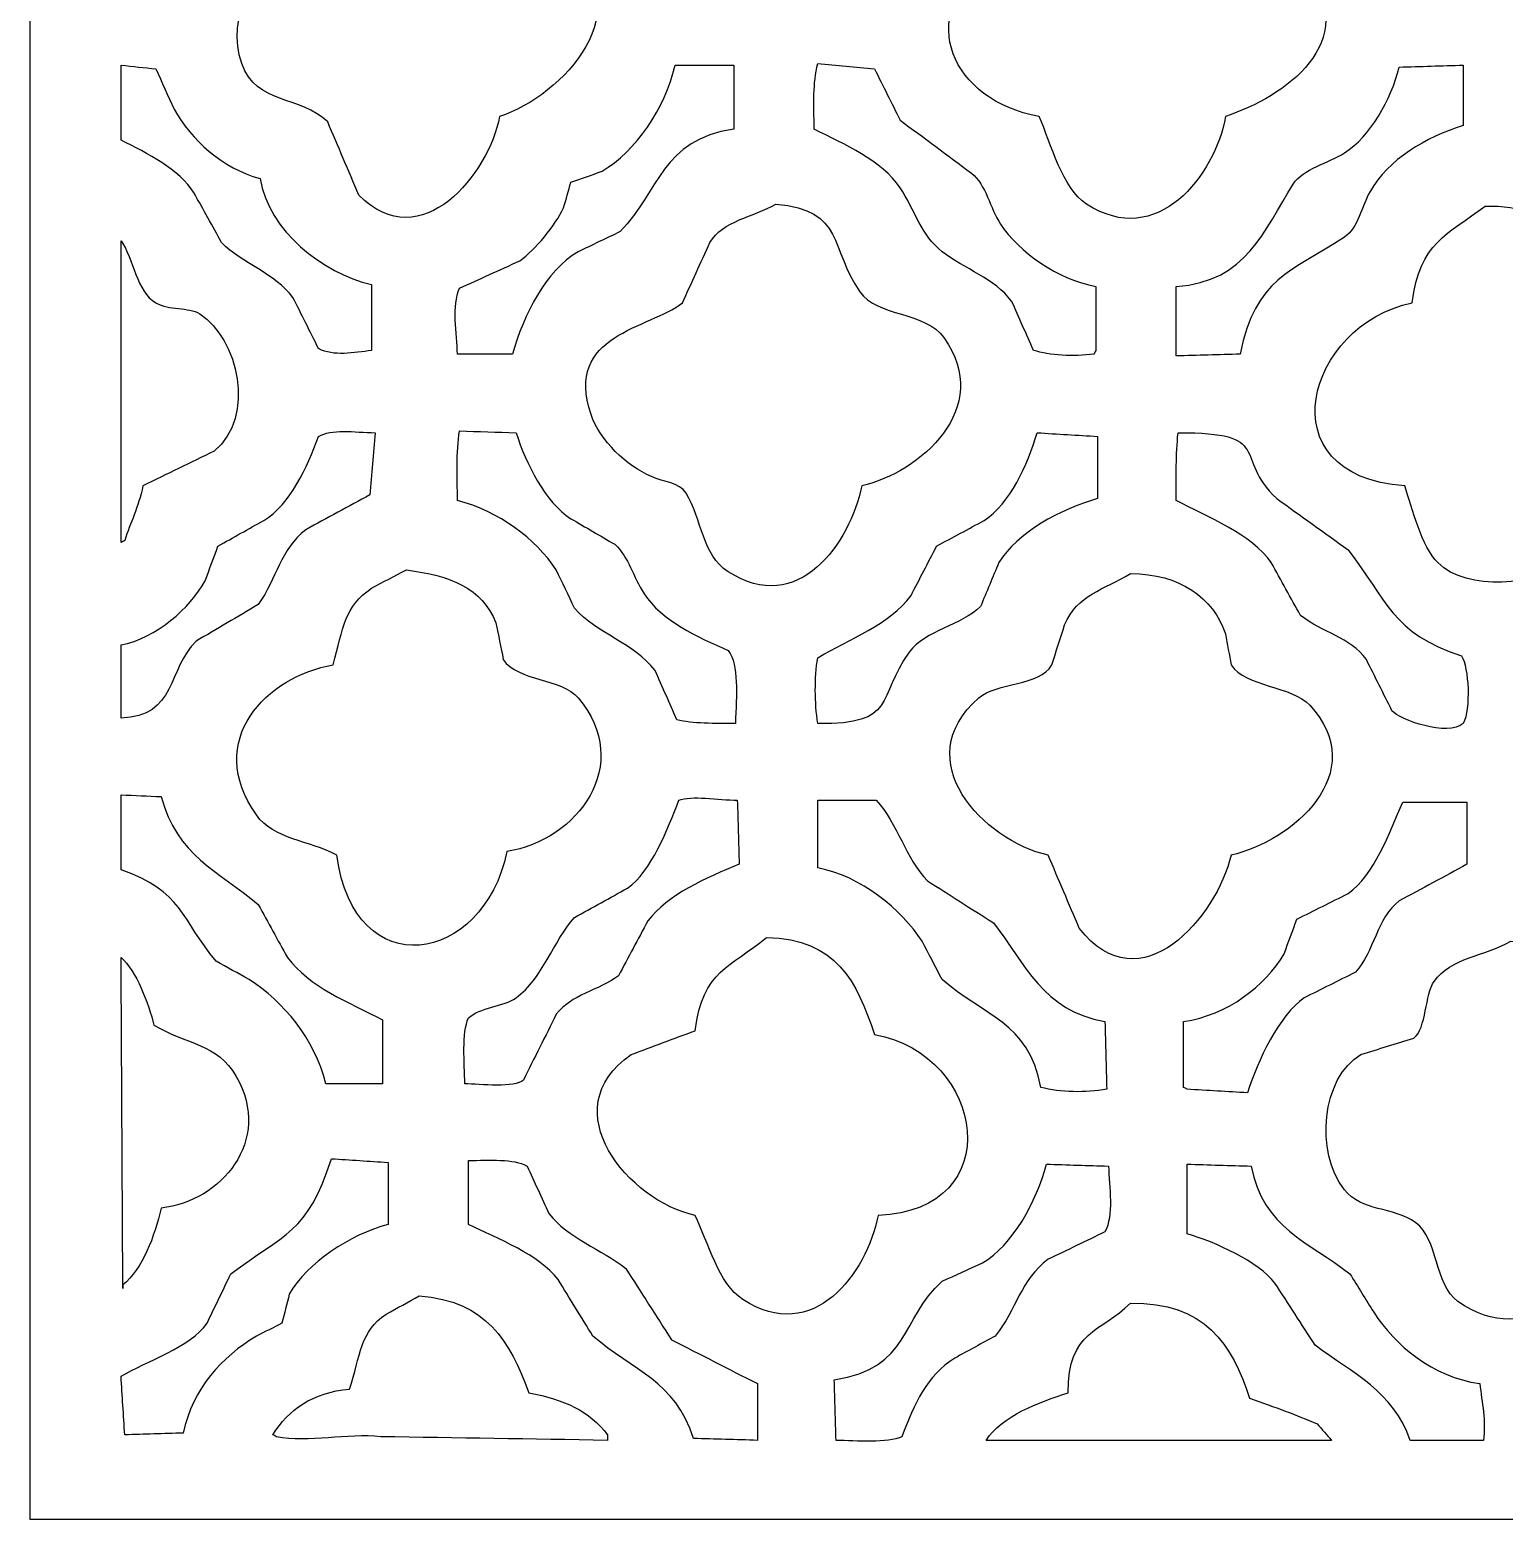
# Model space of a CAD drawing. Header units: centimetres. Extents: x -27.5 to -1.9, y -9.6 to -4.5.
# Drawn here: x -27.473 to -24.986, y -9.553 to -7.04 of the extents above; entities that cross this region are included whole.
import ezdxf

# ---------------------------------------------------------------- set-up
doc = ezdxf.new("R2010")
doc.units = ezdxf.units.CM
doc.header["$MEASUREMENT"] = 0
doc.layers.add('layer 1', color=7, linetype='Continuous')

msp = doc.modelspace()

# ---------------------------------------------------------------- linework, layer by layer
at = {"layer": 'layer 1', "color": 250}
for points, knots in [([(-27.47273, -4.52768), (-27.47273, -4.52768), (-16.31214, -4.52768), (-16.31214, -4.52768), (-16.31214, -4.52768), (-16.31214, -4.52768), (-16.31214, -9.55272), (-16.31214, -9.55272), (-16.31214, -9.55272), (-16.31214, -9.55272), (-27.47273, -9.55272), (-27.47273, -9.55272), (-27.47273, -9.55272), (-27.47273, -9.55272), (-27.47273, -4.52768), (-27.47273, -4.52768)], [0, 0, 0, 0, 0.2, 0.2, 0.2, 0.2, 0.4, 0.4, 0.4, 0.4, 0.6, 0.6, 0.6, 0.6, 1, 1, 1, 1]), ([(-26.83138, -6.71743), (-26.86601, -6.74067), (-26.91252, -6.7546), (-26.93626, -6.78838), (-26.93626, -6.78838), (-26.9474, -6.80422), (-26.95299, -6.86962), (-26.96094, -6.87783), (-26.96094, -6.87783), (-26.9887, -6.88606), (-27.01647, -6.89429), (-27.04423, -6.90251), (-27.04423, -6.90251), (-27.09237, -6.92505), (-27.14214, -7.02076), (-27.11518, -7.09685), (-27.11518, -7.09685), (-27.09002, -7.16786), (-27.01732, -7.14995), (-26.9702, -7.19556), (-26.9702, -7.19556), (-26.95272, -7.23669), (-26.93523, -7.27782), (-26.91776, -7.31895), (-26.91776, -7.31895), (-26.81232, -7.42546), (-26.69796, -7.28228), (-26.68023, -7.18631), (-26.68023, -7.18631), (-26.575, -7.15369), (-26.43209, -6.99785), (-26.57535, -6.9056), (-26.57535, -6.9056), (-26.60517, -6.89737), (-26.63499, -6.88914), (-26.66481, -6.88092), (-26.66481, -6.88092), (-26.68923, -6.80098), (-26.72526, -6.7184), (-26.83138, -6.71743)], [0, 0, 0, 0, 0.0909091, 0.0909091, 0.0909091, 0.0909091, 0.1818182, 0.1818182, 0.1818182, 0.1818182, 0.2727273, 0.2727273, 0.2727273, 0.2727273, 0.3636364, 0.3636364, 0.3636364, 0.3636364, 0.4545455, 0.4545455, 0.4545455, 0.4545455, 0.5454545, 0.5454545, 0.5454545, 0.5454545, 0.6363636, 0.6363636, 0.6363636, 0.6363636, 0.7272727, 0.7272727, 0.7272727, 0.7272727, 0.8181818, 0.8181818, 0.8181818, 0.8181818, 1, 1, 1, 1]), ([(-25.616, -6.71434), (-25.66462, -6.74455), (-25.72039, -6.75642), (-25.74247, -6.81305), (-25.74247, -6.81305), (-25.74555, -6.83464), (-25.74864, -6.85624), (-25.75172, -6.87783), (-25.75172, -6.87783), (-25.75254, -6.87923), (-25.8458, -6.91589), (-25.8566, -6.9241), (-25.8566, -6.9241), (-25.98047, -7.01826), (-25.91756, -7.15984), (-25.77023, -7.18631), (-25.77023, -7.18631), (-25.74915, -7.23302), (-25.73163, -7.30738), (-25.69003, -7.33437), (-25.69003, -7.33437), (-25.57103, -7.4116), (-25.47349, -7.28623), (-25.45559, -7.18631), (-25.45559, -7.18631), (-25.35603, -7.15321), (-25.22406, -7.06204), (-25.31986, -6.93644), (-25.31986, -6.93644), (-25.34959, -6.89747), (-25.4296, -6.90369), (-25.45867, -6.86549), (-25.45867, -6.86549), (-25.51394, -6.79291), (-25.48298, -6.71393), (-25.616, -6.71434)], [0, 0, 0, 0, 0.1, 0.1, 0.1, 0.1, 0.2, 0.2, 0.2, 0.2, 0.3, 0.3, 0.3, 0.3, 0.4, 0.4, 0.4, 0.4, 0.5, 0.5, 0.5, 0.5, 0.6, 0.6, 0.6, 0.6, 0.7, 0.7, 0.7, 0.7, 0.8, 0.8, 0.8, 0.8, 1, 1, 1, 1]), ([(-27.31877, -7.09993), (-27.31877, -7.14209), (-27.31877, -7.18425), (-27.31877, -7.22641), (-27.31877, -7.22641), (-27.27482, -7.24854), (-27.22085, -7.27525), (-27.19538, -7.31587), (-27.19538, -7.31587), (-27.17996, -7.34362), (-27.16453, -7.37139), (-27.14911, -7.39915), (-27.14911, -7.39915), (-27.11405, -7.43491), (-27.05905, -7.45108), (-27.02881, -7.4917), (-27.02881, -7.4917), (-27.01441, -7.52048), (-27.00001, -7.54928), (-26.98562, -7.57807), (-26.98562, -7.57807), (-26.96024, -7.59161), (-26.92635, -7.58491), (-26.89616, -7.58115), (-26.89616, -7.58115), (-26.89616, -7.54414), (-26.89616, -7.50712), (-26.89616, -7.4701), (-26.89616, -7.4701), (-26.98003, -7.44964), (-27.06926, -7.37996), (-27.08433, -7.29119), (-27.08433, -7.29119), (-27.14848, -7.27374), (-27.19999, -7.2261), (-27.22932, -7.17397), (-27.22932, -7.17397), (-27.2396, -7.15135), (-27.24988, -7.12872), (-27.26016, -7.1061), (-27.26016, -7.1061), (-27.2797, -7.10405), (-27.29924, -7.10199), (-27.31877, -7.09993)], [0, 0, 0, 0, 0.0833333, 0.0833333, 0.0833333, 0.0833333, 0.1666667, 0.1666667, 0.1666667, 0.1666667, 0.25, 0.25, 0.25, 0.25, 0.3333333, 0.3333333, 0.3333333, 0.3333333, 0.4166667, 0.4166667, 0.4166667, 0.4166667, 0.5, 0.5, 0.5, 0.5, 0.5833333, 0.5833333, 0.5833333, 0.5833333, 0.6666667, 0.6666667, 0.6666667, 0.6666667, 0.75, 0.75, 0.75, 0.75, 0.8333333, 0.8333333, 0.8333333, 0.8333333, 1, 1, 1, 1]), ([(-26.75118, -7.58732), (-26.72033, -7.58732), (-26.68948, -7.58732), (-26.65864, -7.58732), (-26.65864, -7.58732), (-26.63909, -7.51984), (-26.60243, -7.44656), (-26.54759, -7.41458), (-26.54759, -7.41458), (-26.52394, -7.40327), (-26.50028, -7.39195), (-26.47664, -7.38064), (-26.47664, -7.38064), (-26.41036, -7.31148), (-26.40707, -7.22584), (-26.28538, -7.2079), (-26.28538, -7.2079), (-26.28538, -7.17191), (-26.28538, -7.13592), (-26.28538, -7.09993), (-26.28538, -7.09993), (-26.31828, -7.09993), (-26.3512, -7.09993), (-26.3841, -7.09993), (-26.3841, -7.09993), (-26.40159, -7.17367), (-26.44995, -7.24469), (-26.50749, -7.27885), (-26.50749, -7.27885), (-26.52496, -7.28502), (-26.54245, -7.29119), (-26.55993, -7.29736), (-26.55993, -7.29736), (-26.56404, -7.31175), (-26.56815, -7.32615), (-26.57226, -7.34054), (-26.57226, -7.34054), (-26.587, -7.37105), (-26.61945, -7.41085), (-26.6463, -7.43), (-26.6463, -7.43), (-26.68023, -7.44542), (-26.71417, -7.46085), (-26.74809, -7.47627), (-26.74809, -7.47627), (-26.76068, -7.50523), (-26.75264, -7.55313), (-26.75118, -7.58732)], [0, 0, 0, 0, 0.0769231, 0.0769231, 0.0769231, 0.0769231, 0.1538462, 0.1538462, 0.1538462, 0.1538462, 0.2307692, 0.2307692, 0.2307692, 0.2307692, 0.3076923, 0.3076923, 0.3076923, 0.3076923, 0.3846154, 0.3846154, 0.3846154, 0.3846154, 0.4615385, 0.4615385, 0.4615385, 0.4615385, 0.5384615, 0.5384615, 0.5384615, 0.5384615, 0.6153846, 0.6153846, 0.6153846, 0.6153846, 0.6923077, 0.6923077, 0.6923077, 0.6923077, 0.7692308, 0.7692308, 0.7692308, 0.7692308, 0.8461538, 0.8461538, 0.8461538, 0.8461538, 1, 1, 1, 1]), ([(-26.14349, -7.09685), (-26.15205, -7.13171), (-26.14996, -7.1639), (-26.14966, -7.2079), (-26.14966, -7.2079), (-26.09918, -7.23318), (-26.03509, -7.2608), (-26.00467, -7.30661), (-26.00467, -7.30661), (-25.97976, -7.34413), (-25.96855, -7.38753), (-25.93372, -7.41458), (-25.93372, -7.41458), (-25.89629, -7.44365), (-25.84483, -7.45997), (-25.8165, -7.49786), (-25.8165, -7.49786), (-25.80416, -7.52562), (-25.79182, -7.55339), (-25.77949, -7.58115), (-25.77949, -7.58115), (-25.75219, -7.5892), (-25.712, -7.5922), (-25.67769, -7.58732), (-25.67769, -7.58732), (-25.67666, -7.58527), (-25.67563, -7.58321), (-25.67461, -7.58115), (-25.67461, -7.58115), (-25.67461, -7.54517), (-25.67461, -7.50917), (-25.67461, -7.47319), (-25.67461, -7.47319), (-25.73814, -7.46165), (-25.80489, -7.41464), (-25.83501, -7.3683), (-25.83501, -7.3683), (-25.85306, -7.34054), (-25.8593, -7.30234), (-25.88437, -7.28193), (-25.88437, -7.28193), (-25.92447, -7.25212), (-25.96457, -7.22229), (-26.00467, -7.19248), (-26.00467, -7.19248), (-26.01907, -7.16369), (-26.03346, -7.13489), (-26.04786, -7.1061), (-26.04786, -7.1061), (-26.07973, -7.10302), (-26.11161, -7.09993), (-26.14349, -7.09685)], [0, 0, 0, 0, 0.0714286, 0.0714286, 0.0714286, 0.0714286, 0.1428571, 0.1428571, 0.1428571, 0.1428571, 0.2142857, 0.2142857, 0.2142857, 0.2142857, 0.2857143, 0.2857143, 0.2857143, 0.2857143, 0.3571429, 0.3571429, 0.3571429, 0.3571429, 0.4285714, 0.4285714, 0.4285714, 0.4285714, 0.5, 0.5, 0.5, 0.5, 0.5714286, 0.5714286, 0.5714286, 0.5714286, 0.6428571, 0.6428571, 0.6428571, 0.6428571, 0.7142857, 0.7142857, 0.7142857, 0.7142857, 0.7857143, 0.7857143, 0.7857143, 0.7857143, 0.8571429, 0.8571429, 0.8571429, 0.8571429, 1, 1, 1, 1]), ([(-25.53888, -7.47319), (-25.53888, -7.51226), (-25.53888, -7.55134), (-25.53888, -7.59041), (-25.53888, -7.59041), (-25.50289, -7.58938), (-25.4669, -7.58835), (-25.43091, -7.58732), (-25.43091, -7.58732), (-25.40512, -7.45815), (-25.34556, -7.44911), (-25.25508, -7.3899), (-25.25508, -7.3899), (-25.23142, -7.37441), (-25.2264, -7.33813), (-25.21189, -7.31278), (-25.21189, -7.31278), (-25.18108, -7.25893), (-25.11815, -7.22166), (-25.05457, -7.20173), (-25.05457, -7.20173), (-25.05457, -7.1678), (-25.05457, -7.13386), (-25.05457, -7.09993), (-25.05457, -7.09993), (-25.09056, -7.10096), (-25.12655, -7.10199), (-25.16254, -7.10302), (-25.16254, -7.10302), (-25.17667, -7.15827), (-25.21175, -7.22026), (-25.25508, -7.248), (-25.25508, -7.248), (-25.28105, -7.26463), (-25.32529, -7.2748), (-25.34145, -7.30044), (-25.34145, -7.30044), (-25.39101, -7.37908), (-25.42013, -7.46521), (-25.53888, -7.47319)], [0, 0, 0, 0, 0.0909091, 0.0909091, 0.0909091, 0.0909091, 0.1818182, 0.1818182, 0.1818182, 0.1818182, 0.2727273, 0.2727273, 0.2727273, 0.2727273, 0.3636364, 0.3636364, 0.3636364, 0.3636364, 0.4545455, 0.4545455, 0.4545455, 0.4545455, 0.5454545, 0.5454545, 0.5454545, 0.5454545, 0.6363636, 0.6363636, 0.6363636, 0.6363636, 0.7272727, 0.7272727, 0.7272727, 0.7272727, 0.8181818, 0.8181818, 0.8181818, 0.8181818, 1, 1, 1, 1]), ([(-26.21444, -7.33437), (-26.25122, -7.35608), (-26.30443, -7.36219), (-26.32549, -7.39915), (-26.32549, -7.39915), (-26.34091, -7.43308), (-26.35633, -7.46702), (-26.37176, -7.50095), (-26.37176, -7.50095), (-26.42764, -7.54431), (-26.57219, -7.5536), (-26.52599, -7.68912), (-26.52599, -7.68912), (-26.51062, -7.73421), (-26.46609, -7.77542), (-26.4242, -7.794), (-26.4242, -7.794), (-26.40292, -7.80344), (-26.37783, -7.80341), (-26.36559, -7.82176), (-26.36559, -7.82176), (-26.33832, -7.8676), (-26.33875, -7.92575), (-26.29464, -7.95441), (-26.29464, -7.95441), (-26.17692, -8.03088), (-26.0884, -7.90598), (-26.06945, -7.80942), (-26.06945, -7.80942), (-25.9715, -7.78759), (-25.84618, -7.67857), (-25.93064, -7.55956), (-25.93064, -7.55956), (-25.96149, -7.51608), (-26.04346, -7.5237), (-26.07254, -7.48244), (-26.07254, -7.48244), (-26.12351, -7.41013), (-26.097, -7.34412), (-26.21444, -7.33437)], [0, 0, 0, 0, 0.0909091, 0.0909091, 0.0909091, 0.0909091, 0.1818182, 0.1818182, 0.1818182, 0.1818182, 0.2727273, 0.2727273, 0.2727273, 0.2727273, 0.3636364, 0.3636364, 0.3636364, 0.3636364, 0.4545455, 0.4545455, 0.4545455, 0.4545455, 0.5454545, 0.5454545, 0.5454545, 0.5454545, 0.6363636, 0.6363636, 0.6363636, 0.6363636, 0.7272727, 0.7272727, 0.7272727, 0.7272727, 0.8181818, 0.8181818, 0.8181818, 0.8181818, 1, 1, 1, 1]), ([(-25.01756, -7.33746), (-25.08129, -7.38586), (-25.12802, -7.39875), (-25.14094, -7.50095), (-25.14094, -7.50095), (-25.31851, -7.53736), (-25.39133, -7.79293), (-25.15328, -7.80942), (-25.15328, -7.80942), (-25.14126, -7.84769), (-25.12435, -7.91245), (-25.09776, -7.93898), (-25.09776, -7.93898), (-25.04784, -7.98878), (-24.93077, -7.978), (-24.88183, -7.9359), (-24.88183, -7.9359), (-24.84824, -7.907), (-24.85434, -7.84407), (-24.8263, -7.80942), (-24.8263, -7.80942), (-24.71276, -7.79146), (-24.605, -7.68133), (-24.69366, -7.56264), (-24.69366, -7.56264), (-24.7247, -7.52109), (-24.77976, -7.52177), (-24.8263, -7.49478), (-24.8263, -7.49478), (-24.85323, -7.40595), (-24.89589, -7.3352), (-25.01756, -7.33746)], [0, 0, 0, 0, 0.1111111, 0.1111111, 0.1111111, 0.1111111, 0.2222222, 0.2222222, 0.2222222, 0.2222222, 0.3333333, 0.3333333, 0.3333333, 0.3333333, 0.4444444, 0.4444444, 0.4444444, 0.4444444, 0.5555556, 0.5555556, 0.5555556, 0.5555556, 0.6666667, 0.6666667, 0.6666667, 0.6666667, 0.7777778, 0.7777778, 0.7777778, 0.7777778, 1, 1, 1, 1]), ([(-27.31877, -7.39607), (-27.31877, -7.56571), (-27.31877, -7.73541), (-27.31877, -7.90505), (-27.31877, -7.90505), (-27.31672, -7.90402), (-27.31466, -7.90299), (-27.3126, -7.90196), (-27.3126, -7.90196), (-27.30289, -7.87117), (-27.28981, -7.8468), (-27.28176, -7.80942), (-27.28176, -7.80942), (-27.24166, -7.78989), (-27.20155, -7.77035), (-27.16145, -7.75081), (-27.16145, -7.75081), (-27.09096, -7.6928), (-27.12082, -7.56085), (-27.18613, -7.51946), (-27.18613, -7.51946), (-27.2055, -7.50718), (-27.23743, -7.51408), (-27.26016, -7.50095), (-27.26016, -7.50095), (-27.29268, -7.48216), (-27.29754, -7.42678), (-27.31877, -7.39607)], [0, 0, 0, 0, 0.125, 0.125, 0.125, 0.125, 0.25, 0.25, 0.25, 0.25, 0.375, 0.375, 0.375, 0.375, 0.5, 0.5, 0.5, 0.5, 0.625, 0.625, 0.625, 0.625, 0.75, 0.75, 0.75, 0.75, 1, 1, 1, 1]), ([(-27.31877, -8.20118), (-27.22597, -8.19972), (-27.23944, -8.11647), (-27.1923, -8.07163), (-27.1923, -8.07163), (-27.15734, -8.05106), (-27.12237, -8.03049), (-27.08742, -8.00993), (-27.08742, -8.00993), (-27.0547, -7.96379), (-27.05072, -7.91771), (-27.00721, -7.88346), (-27.00721, -7.88346), (-26.97123, -7.86392), (-26.93523, -7.84438), (-26.89925, -7.82485), (-26.89925, -7.82485), (-26.89616, -7.78989), (-26.89308, -7.75492), (-26.88999, -7.71997), (-26.88999, -7.71997), (-26.92605, -7.71893), (-26.96429, -7.71337), (-26.98562, -7.72613), (-26.98562, -7.72613), (-27.00579, -7.779), (-27.03222, -7.83998), (-27.07816, -7.86803), (-27.07816, -7.86803), (-27.10387, -7.88243), (-27.12958, -7.89682), (-27.15528, -7.91122), (-27.15528, -7.91122), (-27.16248, -7.93075), (-27.16968, -7.95029), (-27.17687, -7.96983), (-27.17687, -7.96983), (-27.20261, -8.01536), (-27.25913, -8.06704), (-27.31877, -8.0778), (-27.31877, -8.0778), (-27.31877, -8.11892), (-27.31877, -8.16006), (-27.31877, -8.20118)], [0, 0, 0, 0, 0.0833333, 0.0833333, 0.0833333, 0.0833333, 0.1666667, 0.1666667, 0.1666667, 0.1666667, 0.25, 0.25, 0.25, 0.25, 0.3333333, 0.3333333, 0.3333333, 0.3333333, 0.4166667, 0.4166667, 0.4166667, 0.4166667, 0.5, 0.5, 0.5, 0.5, 0.5833333, 0.5833333, 0.5833333, 0.5833333, 0.6666667, 0.6666667, 0.6666667, 0.6666667, 0.75, 0.75, 0.75, 0.75, 0.8333333, 0.8333333, 0.8333333, 0.8333333, 1, 1, 1, 1]), ([(-26.2823, -8.21044), (-26.28098, -8.16115), (-26.27612, -8.11282), (-26.29464, -8.08705), (-26.29464, -8.08705), (-26.34585, -8.06531), (-26.40763, -8.03648), (-26.43654, -7.99142), (-26.43654, -7.99142), (-26.45489, -7.96282), (-26.46207, -7.93064), (-26.48589, -7.90813), (-26.48589, -7.90813), (-26.51057, -7.89374), (-26.53525, -7.87934), (-26.55993, -7.86495), (-26.55993, -7.86495), (-26.60299, -7.83712), (-26.63558, -7.77239), (-26.65247, -7.71997), (-26.65247, -7.71997), (-26.68434, -7.71894), (-26.71622, -7.71791), (-26.74809, -7.71688), (-26.74809, -7.71688), (-26.75326, -7.75334), (-26.75209, -7.79364), (-26.75118, -7.8341), (-26.75118, -7.8341), (-26.68163, -7.85295), (-26.62004, -7.8979), (-26.5846, -7.95132), (-26.5846, -7.95132), (-26.57432, -7.97291), (-26.56404, -7.99451), (-26.55376, -8.0161), (-26.55376, -8.0161), (-26.51651, -8.05844), (-26.45271, -8.07555), (-26.41803, -8.12098), (-26.41803, -8.12098), (-26.40569, -8.14874), (-26.39335, -8.17651), (-26.38101, -8.20427), (-26.38101, -8.20427), (-26.35513, -8.21066), (-26.31691, -8.21076), (-26.2823, -8.21044)], [0, 0, 0, 0, 0.0769231, 0.0769231, 0.0769231, 0.0769231, 0.1538462, 0.1538462, 0.1538462, 0.1538462, 0.2307692, 0.2307692, 0.2307692, 0.2307692, 0.3076923, 0.3076923, 0.3076923, 0.3076923, 0.3846154, 0.3846154, 0.3846154, 0.3846154, 0.4615385, 0.4615385, 0.4615385, 0.4615385, 0.5384615, 0.5384615, 0.5384615, 0.5384615, 0.6153846, 0.6153846, 0.6153846, 0.6153846, 0.6923077, 0.6923077, 0.6923077, 0.6923077, 0.7692308, 0.7692308, 0.7692308, 0.7692308, 0.8461538, 0.8461538, 0.8461538, 0.8461538, 1, 1, 1, 1]), ([(-25.67152, -7.72613), (-25.70545, -7.72408), (-25.73939, -7.72202), (-25.77332, -7.71997), (-25.77332, -7.71997), (-25.79004, -7.77559), (-25.81904, -7.8384), (-25.86277, -7.86803), (-25.86277, -7.86803), (-25.88951, -7.88243), (-25.91625, -7.89682), (-25.94298, -7.91122), (-25.94298, -7.91122), (-25.95737, -7.93898), (-25.97177, -7.96675), (-25.98616, -7.99451), (-25.98616, -7.99451), (-26.02275, -8.04381), (-26.08942, -8.06744), (-26.14349, -8.09939), (-26.14349, -8.09939), (-26.14933, -8.13379), (-26.14877, -8.17529), (-26.14349, -8.21044), (-26.14349, -8.21044), (-26.00798, -8.21254), (-26.04505, -8.16699), (-25.98925, -8.09013), (-25.98925, -8.09013), (-25.96207, -8.05269), (-25.90137, -8.04551), (-25.86894, -8.01302), (-25.86894, -8.01302), (-25.85866, -7.98834), (-25.84838, -7.96366), (-25.8381, -7.93898), (-25.8381, -7.93898), (-25.80735, -7.88899), (-25.73423, -7.84833), (-25.67152, -7.83102), (-25.67152, -7.83102), (-25.67152, -7.79606), (-25.67152, -7.76109), (-25.67152, -7.72613)], [0, 0, 0, 0, 0.0833333, 0.0833333, 0.0833333, 0.0833333, 0.1666667, 0.1666667, 0.1666667, 0.1666667, 0.25, 0.25, 0.25, 0.25, 0.3333333, 0.3333333, 0.3333333, 0.3333333, 0.4166667, 0.4166667, 0.4166667, 0.4166667, 0.5, 0.5, 0.5, 0.5, 0.5833333, 0.5833333, 0.5833333, 0.5833333, 0.6666667, 0.6666667, 0.6666667, 0.6666667, 0.75, 0.75, 0.75, 0.75, 0.8333333, 0.8333333, 0.8333333, 0.8333333, 1, 1, 1, 1]), ([(-25.53579, -7.71997), (-25.53946, -7.75862), (-25.53905, -7.79017), (-25.53888, -7.8341), (-25.53888, -7.8341), (-25.48613, -7.86242), (-25.41164, -7.89096), (-25.37847, -7.93898), (-25.37847, -7.93898), (-25.36202, -7.9688), (-25.34556, -7.99862), (-25.32911, -8.02844), (-25.32911, -8.02844), (-25.29186, -8.05691), (-25.24593, -8.06497), (-25.21806, -8.10247), (-25.21806, -8.10247), (-25.20367, -8.13126), (-25.18927, -8.16006), (-25.17488, -8.18884), (-25.17488, -8.18884), (-25.16223, -8.20482), (-25.08062, -8.23295), (-25.05457, -8.21044), (-25.05457, -8.21044), (-25.04194, -8.18563), (-25.0451, -8.11669), (-25.05766, -8.0963), (-25.05766, -8.0963), (-25.1748, -8.05846), (-25.18376, -8.00142), (-25.24891, -7.91739), (-25.24891, -7.91739), (-25.28901, -7.8886), (-25.32912, -7.8598), (-25.36922, -7.83102), (-25.36922, -7.83102), (-25.44531, -7.75969), (-25.37154, -7.71949), (-25.53579, -7.71997)], [0, 0, 0, 0, 0.0909091, 0.0909091, 0.0909091, 0.0909091, 0.1818182, 0.1818182, 0.1818182, 0.1818182, 0.2727273, 0.2727273, 0.2727273, 0.2727273, 0.3636364, 0.3636364, 0.3636364, 0.3636364, 0.4545455, 0.4545455, 0.4545455, 0.4545455, 0.5454545, 0.5454545, 0.5454545, 0.5454545, 0.6363636, 0.6363636, 0.6363636, 0.6363636, 0.7272727, 0.7272727, 0.7272727, 0.7272727, 0.8181818, 0.8181818, 0.8181818, 0.8181818, 1, 1, 1, 1]), ([(-26.83755, -7.95132), (-26.85709, -7.9616), (-26.87663, -7.97189), (-26.89616, -7.98217), (-26.89616, -7.98217), (-26.94233, -8.01332), (-26.94381, -8.04892), (-26.96094, -8.11173), (-26.96094, -8.11173), (-27.07266, -8.12997), (-27.17962, -8.2389), (-27.0905, -8.36468), (-27.0905, -8.36468), (-27.06066, -8.40679), (-27.00172, -8.40705), (-26.95477, -8.43254), (-26.95477, -8.43254), (-26.92589, -8.65336), (-26.70751, -8.61826), (-26.66789, -8.42637), (-26.66789, -8.42637), (-26.5488, -8.40791), (-26.45304, -8.27941), (-26.54759, -8.16725), (-26.54759, -8.16725), (-26.57599, -8.13355), (-26.6496, -8.13959), (-26.67406, -8.10247), (-26.67406, -8.10247), (-26.67817, -8.08191), (-26.68229, -8.06134), (-26.6864, -8.04078), (-26.6864, -8.04078), (-26.71021, -7.9817), (-26.76321, -7.9607), (-26.83755, -7.95132)], [0, 0, 0, 0, 0.1, 0.1, 0.1, 0.1, 0.2, 0.2, 0.2, 0.2, 0.3, 0.3, 0.3, 0.3, 0.4, 0.4, 0.4, 0.4, 0.5, 0.5, 0.5, 0.5, 0.6, 0.6, 0.6, 0.6, 0.7, 0.7, 0.7, 0.7, 0.8, 0.8, 0.8, 0.8, 1, 1, 1, 1]), ([(-25.616, -7.95749), (-25.66102, -7.9849), (-25.70555, -7.99277), (-25.72704, -8.04386), (-25.72704, -8.04386), (-25.73424, -8.06648), (-25.74144, -8.08911), (-25.74864, -8.11173), (-25.74864, -8.11173), (-25.76981, -8.14747), (-25.84122, -8.14036), (-25.87203, -8.16725), (-25.87203, -8.16725), (-25.99276, -8.27266), (-25.86418, -8.40792), (-25.75481, -8.43254), (-25.75481, -8.43254), (-25.73733, -8.47367), (-25.71985, -8.5148), (-25.70237, -8.55593), (-25.70237, -8.55593), (-25.59854, -8.68823), (-25.47052, -8.53574), (-25.44633, -8.43254), (-25.44633, -8.43254), (-25.34333, -8.40975), (-25.20886, -8.29347), (-25.31369, -8.17959), (-25.31369, -8.17959), (-25.34426, -8.14638), (-25.42129, -8.14903), (-25.44633, -8.11173), (-25.44633, -8.11173), (-25.44942, -8.09425), (-25.4525, -8.07677), (-25.45559, -8.05929), (-25.45559, -8.05929), (-25.47686, -7.9977), (-25.53264, -7.95792), (-25.616, -7.95749)], [0, 0, 0, 0, 0.0909091, 0.0909091, 0.0909091, 0.0909091, 0.1818182, 0.1818182, 0.1818182, 0.1818182, 0.2727273, 0.2727273, 0.2727273, 0.2727273, 0.3636364, 0.3636364, 0.3636364, 0.3636364, 0.4545455, 0.4545455, 0.4545455, 0.4545455, 0.5454545, 0.5454545, 0.5454545, 0.5454545, 0.6363636, 0.6363636, 0.6363636, 0.6363636, 0.7272727, 0.7272727, 0.7272727, 0.7272727, 0.8181818, 0.8181818, 0.8181818, 0.8181818, 1, 1, 1, 1]), ([(-27.31877, -8.33074), (-27.31877, -8.3729), (-27.31877, -8.41506), (-27.31877, -8.45722), (-27.31877, -8.45722), (-27.21493, -8.49317), (-27.2182, -8.53976), (-27.15837, -8.61145), (-27.15837, -8.61145), (-27.13986, -8.62174), (-27.12135, -8.63202), (-27.10284, -8.6423), (-27.10284, -8.6423), (-27.04426, -8.6802), (-26.99263, -8.74127), (-26.97328, -8.81813), (-26.97328, -8.81813), (-26.94141, -8.81813), (-26.90953, -8.81813), (-26.87765, -8.81813), (-26.87765, -8.81813), (-26.87765, -8.78215), (-26.87765, -8.74615), (-26.87765, -8.71017), (-26.87765, -8.71017), (-26.93405, -8.68118), (-27.00188, -8.65444), (-27.03806, -8.60529), (-27.03806, -8.60529), (-27.05451, -8.57547), (-27.07097, -8.54564), (-27.08742, -8.51583), (-27.08742, -8.51583), (-27.15488, -8.45905), (-27.2246, -8.43348), (-27.25091, -8.33383), (-27.25091, -8.33383), (-27.27353, -8.3328), (-27.29615, -8.33177), (-27.31877, -8.33074)], [0, 0, 0, 0, 0.0909091, 0.0909091, 0.0909091, 0.0909091, 0.1818182, 0.1818182, 0.1818182, 0.1818182, 0.2727273, 0.2727273, 0.2727273, 0.2727273, 0.3636364, 0.3636364, 0.3636364, 0.3636364, 0.4545455, 0.4545455, 0.4545455, 0.4545455, 0.5454545, 0.5454545, 0.5454545, 0.5454545, 0.6363636, 0.6363636, 0.6363636, 0.6363636, 0.7272727, 0.7272727, 0.7272727, 0.7272727, 0.8181818, 0.8181818, 0.8181818, 0.8181818, 1, 1, 1, 1]), ([(-26.73884, -8.81813), (-26.71286, -8.81919), (-26.65445, -8.82528), (-26.64013, -8.81196), (-26.64013, -8.81196), (-26.62162, -8.77495), (-26.60311, -8.73793), (-26.5846, -8.70091), (-26.5846, -8.70091), (-26.55997, -8.66776), (-26.51309, -8.66101), (-26.47972, -8.63613), (-26.47972, -8.63613), (-26.46327, -8.60529), (-26.44682, -8.57443), (-26.43037, -8.54359), (-26.43037, -8.54359), (-26.39598, -8.49867), (-26.33226, -8.47082), (-26.27613, -8.44796), (-26.27613, -8.44796), (-26.27716, -8.41198), (-26.27819, -8.37598), (-26.27921, -8.34), (-26.27921, -8.34), (-26.31127, -8.33913), (-26.35703, -8.33158), (-26.37793, -8.34), (-26.37793, -8.34), (-26.39576, -8.38724), (-26.42498, -8.461), (-26.4643, -8.48806), (-26.4643, -8.48806), (-26.49411, -8.50452), (-26.52394, -8.52097), (-26.55376, -8.53742), (-26.55376, -8.53742), (-26.59072, -8.57928), (-26.60712, -8.63983), (-26.65247, -8.67315), (-26.65247, -8.67315), (-26.67288, -8.68815), (-26.71407, -8.68934), (-26.73267, -8.70708), (-26.73267, -8.70708), (-26.74426, -8.7325), (-26.73944, -8.7829), (-26.73884, -8.81813)], [0, 0, 0, 0, 0.0769231, 0.0769231, 0.0769231, 0.0769231, 0.1538462, 0.1538462, 0.1538462, 0.1538462, 0.2307692, 0.2307692, 0.2307692, 0.2307692, 0.3076923, 0.3076923, 0.3076923, 0.3076923, 0.3846154, 0.3846154, 0.3846154, 0.3846154, 0.4615385, 0.4615385, 0.4615385, 0.4615385, 0.5384615, 0.5384615, 0.5384615, 0.5384615, 0.6153846, 0.6153846, 0.6153846, 0.6153846, 0.6923077, 0.6923077, 0.6923077, 0.6923077, 0.7692308, 0.7692308, 0.7692308, 0.7692308, 0.8461538, 0.8461538, 0.8461538, 0.8461538, 1, 1, 1, 1]), ([(-26.14349, -8.34), (-26.14349, -8.37804), (-26.14349, -8.41609), (-26.14349, -8.45413), (-26.14349, -8.45413), (-26.0709, -8.46718), (-26.00202, -8.52457), (-25.96766, -8.57752), (-25.96766, -8.57752), (-25.95635, -8.59911), (-25.94503, -8.62071), (-25.93372, -8.6423), (-25.93372, -8.6423), (-25.86643, -8.70301), (-25.78668, -8.71307), (-25.76715, -8.8243), (-25.76715, -8.8243), (-25.73389, -8.83304), (-25.6922, -8.83356), (-25.6561, -8.82739), (-25.6561, -8.82739), (-25.65712, -8.78934), (-25.65815, -8.75129), (-25.65918, -8.71325), (-25.65918, -8.71325), (-25.76312, -8.6956), (-25.79405, -8.61474), (-25.84735, -8.54668), (-25.84735, -8.54668), (-25.88436, -8.52303), (-25.92139, -8.49937), (-25.9584, -8.47573), (-25.9584, -8.47573), (-25.99591, -8.43831), (-26.00831, -8.37873), (-26.04477, -8.34), (-26.04477, -8.34), (-26.07767, -8.34), (-26.11059, -8.34), (-26.14349, -8.34)], [0, 0, 0, 0, 0.0909091, 0.0909091, 0.0909091, 0.0909091, 0.1818182, 0.1818182, 0.1818182, 0.1818182, 0.2727273, 0.2727273, 0.2727273, 0.2727273, 0.3636364, 0.3636364, 0.3636364, 0.3636364, 0.4545455, 0.4545455, 0.4545455, 0.4545455, 0.5454545, 0.5454545, 0.5454545, 0.5454545, 0.6363636, 0.6363636, 0.6363636, 0.6363636, 0.7272727, 0.7272727, 0.7272727, 0.7272727, 0.8181818, 0.8181818, 0.8181818, 0.8181818, 1, 1, 1, 1]), ([(-25.0484, -8.34308), (-25.08439, -8.34308), (-25.12038, -8.34308), (-25.15637, -8.34308), (-25.15637, -8.34308), (-25.18015, -8.39513), (-25.20421, -8.46584), (-25.24891, -8.49732), (-25.24891, -8.49732), (-25.2777, -8.51171), (-25.3065, -8.52611), (-25.33528, -8.54051), (-25.33528, -8.54051), (-25.34248, -8.56004), (-25.34968, -8.57958), (-25.35688, -8.59912), (-25.35688, -8.59912), (-25.38875, -8.65322), (-25.45196, -8.70216), (-25.52654, -8.71325), (-25.52654, -8.71325), (-25.52654, -8.75026), (-25.52654, -8.78729), (-25.52654, -8.8243), (-25.52654, -8.8243), (-25.52448, -8.82533), (-25.52242, -8.82636), (-25.52037, -8.82739), (-25.52037, -8.82739), (-25.48644, -8.82944), (-25.4525, -8.8315), (-25.41857, -8.83356), (-25.41857, -8.83356), (-25.40048, -8.77851), (-25.36686, -8.70394), (-25.32294, -8.67315), (-25.32294, -8.67315), (-25.29416, -8.65876), (-25.26536, -8.64436), (-25.23657, -8.62996), (-25.23657, -8.62996), (-25.20491, -8.59575), (-25.20029, -8.53777), (-25.16254, -8.50966), (-25.16254, -8.50966), (-25.1245, -8.48909), (-25.08644, -8.46853), (-25.0484, -8.44796), (-25.0484, -8.44796), (-25.0484, -8.41301), (-25.0484, -8.37804), (-25.0484, -8.34308)], [0, 0, 0, 0, 0.0714286, 0.0714286, 0.0714286, 0.0714286, 0.1428571, 0.1428571, 0.1428571, 0.1428571, 0.2142857, 0.2142857, 0.2142857, 0.2142857, 0.2857143, 0.2857143, 0.2857143, 0.2857143, 0.3571429, 0.3571429, 0.3571429, 0.3571429, 0.4285714, 0.4285714, 0.4285714, 0.4285714, 0.5, 0.5, 0.5, 0.5, 0.5714286, 0.5714286, 0.5714286, 0.5714286, 0.6428571, 0.6428571, 0.6428571, 0.6428571, 0.7142857, 0.7142857, 0.7142857, 0.7142857, 0.7857143, 0.7857143, 0.7857143, 0.7857143, 0.8571429, 0.8571429, 0.8571429, 0.8571429, 1, 1, 1, 1]), ([(-26.22986, -8.57135), (-26.29038, -8.6213), (-26.33762, -8.62673), (-26.35016, -8.72867), (-26.35016, -8.72867), (-26.38615, -8.74204), (-26.42214, -8.75541), (-26.45813, -8.76878), (-26.45813, -8.76878), (-26.59272, -8.86174), (-26.46178, -9.0166), (-26.35016, -9.04023), (-26.35016, -9.04023), (-26.32876, -9.08549), (-26.31085, -9.15552), (-26.26996, -9.18213), (-26.26996, -9.18213), (-26.15055, -9.25982), (-26.0609, -9.13799), (-26.04169, -9.04023), (-26.04169, -9.04023), (-25.82155, -9.03212), (-25.85883, -8.76985), (-26.04786, -8.73484), (-26.04786, -8.73484), (-26.07796, -8.64587), (-26.11102, -8.57435), (-26.22986, -8.57135)], [0, 0, 0, 0, 0.125, 0.125, 0.125, 0.125, 0.25, 0.25, 0.25, 0.25, 0.375, 0.375, 0.375, 0.375, 0.5, 0.5, 0.5, 0.5, 0.625, 0.625, 0.625, 0.625, 0.75, 0.75, 0.75, 0.75, 1, 1, 1, 1]), ([(-24.97437, -8.57752), (-25.01804, -8.60307), (-25.07561, -8.60519), (-25.10393, -8.64539), (-25.10393, -8.64539), (-25.11903, -8.66683), (-25.11692, -8.72523), (-25.13786, -8.74101), (-25.13786, -8.74101), (-25.16768, -8.75027), (-25.1975, -8.75952), (-25.22732, -8.76878), (-25.22732, -8.76878), (-25.29344, -8.80759), (-25.30566, -8.93261), (-25.25508, -8.99705), (-25.25508, -8.99705), (-25.22585, -9.03428), (-25.17397, -9.02465), (-25.13477, -9.05257), (-25.13477, -9.05257), (-25.0968, -9.07962), (-25.10383, -9.15658), (-25.06383, -9.18522), (-25.06383, -9.18522), (-24.94452, -9.27062), (-24.83125, -9.15766), (-24.81088, -9.04949), (-24.81088, -9.04949), (-24.78084, -9.04241), (-24.74736, -9.04453), (-24.7245, -9.03098), (-24.7245, -9.03098), (-24.64908, -8.98625), (-24.63466, -8.83873), (-24.70908, -8.78111), (-24.70908, -8.78111), (-24.73781, -8.75887), (-24.77293, -8.75583), (-24.81396, -8.7441), (-24.81396, -8.7441), (-24.83833, -8.66575), (-24.87666, -8.58533), (-24.97437, -8.57752)], [0, 0, 0, 0, 0.0833333, 0.0833333, 0.0833333, 0.0833333, 0.1666667, 0.1666667, 0.1666667, 0.1666667, 0.25, 0.25, 0.25, 0.25, 0.3333333, 0.3333333, 0.3333333, 0.3333333, 0.4166667, 0.4166667, 0.4166667, 0.4166667, 0.5, 0.5, 0.5, 0.5, 0.5833333, 0.5833333, 0.5833333, 0.5833333, 0.6666667, 0.6666667, 0.6666667, 0.6666667, 0.75, 0.75, 0.75, 0.75, 0.8333333, 0.8333333, 0.8333333, 0.8333333, 1, 1, 1, 1]), ([(-27.31877, -8.60529), (-27.31774, -8.79138), (-27.31672, -8.97753), (-27.31569, -9.16362), (-27.31569, -9.16362), (-27.31569, -9.16157), (-27.31569, -9.15951), (-27.31569, -9.15745), (-27.31569, -9.15745), (-27.2821, -9.13038), (-27.26259, -9.07599), (-27.25091, -9.02789), (-27.25091, -9.02789), (-27.15026, -9.0162), (-27.06237, -8.91504), (-27.12443, -8.80579), (-27.12443, -8.80579), (-27.1563, -8.74971), (-27.20768, -8.75229), (-27.26325, -8.71942), (-27.26325, -8.71942), (-27.27204, -8.68414), (-27.29342, -8.62643), (-27.31877, -8.60529)], [0, 0, 0, 0, 0.1428571, 0.1428571, 0.1428571, 0.1428571, 0.2857143, 0.2857143, 0.2857143, 0.2857143, 0.4285714, 0.4285714, 0.4285714, 0.4285714, 0.5714286, 0.5714286, 0.5714286, 0.5714286, 0.7142857, 0.7142857, 0.7142857, 0.7142857, 1, 1, 1, 1]), ([(-26.73267, -8.94769), (-26.73267, -8.98368), (-26.73267, -9.01967), (-26.73267, -9.05566), (-26.73267, -9.05566), (-26.6833, -9.07959), (-26.61378, -9.1063), (-26.58152, -9.1482), (-26.58152, -9.1482), (-26.56198, -9.18007), (-26.54244, -9.21195), (-26.52291, -9.24382), (-26.52291, -9.24382), (-26.45525, -9.30229), (-26.38391, -9.31874), (-26.35325, -9.41657), (-26.35325, -9.41657), (-26.31726, -9.4176), (-26.28127, -9.41863), (-26.24528, -9.41966), (-26.24528, -9.41966), (-26.24528, -9.4176), (-26.24528, -9.41554), (-26.24528, -9.41349), (-26.24528, -9.41349), (-26.24528, -9.38367), (-26.24528, -9.35384), (-26.24528, -9.32403), (-26.24528, -9.32403), (-26.2936, -9.29935), (-26.34194, -9.27467), (-26.39026, -9.24999), (-26.39026, -9.24999), (-26.41597, -9.2099), (-26.44168, -9.16979), (-26.46738, -9.12969), (-26.46738, -9.12969), (-26.50848, -9.09694), (-26.56504, -9.07874), (-26.59694, -9.03715), (-26.59694, -9.03715), (-26.60928, -9.01042), (-26.62162, -8.98368), (-26.63396, -8.95694), (-26.63396, -8.95694), (-26.65588, -8.94442), (-26.69826, -8.94696), (-26.73267, -8.94769)], [0, 0, 0, 0, 0.0769231, 0.0769231, 0.0769231, 0.0769231, 0.1538462, 0.1538462, 0.1538462, 0.1538462, 0.2307692, 0.2307692, 0.2307692, 0.2307692, 0.3076923, 0.3076923, 0.3076923, 0.3076923, 0.3846154, 0.3846154, 0.3846154, 0.3846154, 0.4615385, 0.4615385, 0.4615385, 0.4615385, 0.5384615, 0.5384615, 0.5384615, 0.5384615, 0.6153846, 0.6153846, 0.6153846, 0.6153846, 0.6923077, 0.6923077, 0.6923077, 0.6923077, 0.7692308, 0.7692308, 0.7692308, 0.7692308, 0.8461538, 0.8461538, 0.8461538, 0.8461538, 1, 1, 1, 1]), ([(-27.3126, -9.4104), (-27.2797, -9.40937), (-27.24679, -9.40834), (-27.21389, -9.40732), (-27.21389, -9.40732), (-27.19798, -9.33142), (-27.14869, -9.2789), (-27.0905, -9.24382), (-27.0905, -9.24382), (-27.07611, -9.23663), (-27.06171, -9.22943), (-27.04732, -9.22223), (-27.04732, -9.22223), (-27.0432, -9.20578), (-27.03909, -9.18933), (-27.03498, -9.17288), (-27.03498, -9.17288), (-27.00505, -9.12054), (-26.93285, -9.07267), (-26.8684, -9.05566), (-26.8684, -9.05566), (-26.8684, -9.0207), (-26.8684, -8.98573), (-26.8684, -8.95077), (-26.8684, -8.95077), (-26.90027, -8.94872), (-26.93215, -8.94666), (-26.96403, -8.94461), (-26.96403, -8.94461), (-27.00376, -9.07161), (-27.04406, -9.07033), (-27.13369, -9.13894), (-27.13369, -9.13894), (-27.14705, -9.1667), (-27.16042, -9.19447), (-27.17379, -9.22223), (-27.17379, -9.22223), (-27.20202, -9.26313), (-27.27572, -9.2856), (-27.31877, -9.31169), (-27.31877, -9.31169), (-27.31672, -9.34459), (-27.31466, -9.3775), (-27.3126, -9.4104)], [0, 0, 0, 0, 0.0833333, 0.0833333, 0.0833333, 0.0833333, 0.1666667, 0.1666667, 0.1666667, 0.1666667, 0.25, 0.25, 0.25, 0.25, 0.3333333, 0.3333333, 0.3333333, 0.3333333, 0.4166667, 0.4166667, 0.4166667, 0.4166667, 0.5, 0.5, 0.5, 0.5, 0.5833333, 0.5833333, 0.5833333, 0.5833333, 0.6666667, 0.6666667, 0.6666667, 0.6666667, 0.75, 0.75, 0.75, 0.75, 0.8333333, 0.8333333, 0.8333333, 0.8333333, 1, 1, 1, 1]), ([(-26.11264, -9.41966), (-26.07804, -9.4205), (-26.02591, -9.42488), (-26.00159, -9.41349), (-26.00159, -9.41349), (-25.97978, -9.35645), (-25.96035, -9.31142), (-25.91213, -9.28084), (-25.91213, -9.28084), (-25.88951, -9.2685), (-25.86688, -9.25616), (-25.84427, -9.24382), (-25.84427, -9.24382), (-25.80763, -9.19785), (-25.8021, -9.14937), (-25.75481, -9.11427), (-25.75481, -9.11427), (-25.72294, -9.09884), (-25.69105, -9.08342), (-25.65918, -9.068), (-25.65918, -9.068), (-25.64389, -9.04056), (-25.65185, -8.99229), (-25.65301, -8.95694), (-25.65301, -8.95694), (-25.68797, -8.95592), (-25.72294, -8.95489), (-25.75789, -8.95386), (-25.75789, -8.95386), (-25.77412, -9.01668), (-25.81517, -9.09138), (-25.86586, -9.12044), (-25.86586, -9.12044), (-25.88848, -9.13072), (-25.9111, -9.141), (-25.93372, -9.15128), (-25.93372, -9.15128), (-26.00465, -9.21473), (-25.98627, -9.29719), (-26.11572, -9.31786), (-26.11572, -9.31786), (-26.11469, -9.35179), (-26.11367, -9.38573), (-26.11264, -9.41966)], [0, 0, 0, 0, 0.0833333, 0.0833333, 0.0833333, 0.0833333, 0.1666667, 0.1666667, 0.1666667, 0.1666667, 0.25, 0.25, 0.25, 0.25, 0.3333333, 0.3333333, 0.3333333, 0.3333333, 0.4166667, 0.4166667, 0.4166667, 0.4166667, 0.5, 0.5, 0.5, 0.5, 0.5833333, 0.5833333, 0.5833333, 0.5833333, 0.6666667, 0.6666667, 0.6666667, 0.6666667, 0.75, 0.75, 0.75, 0.75, 0.8333333, 0.8333333, 0.8333333, 0.8333333, 1, 1, 1, 1]), ([(-25.52037, -8.95386), (-25.52037, -8.99293), (-25.52037, -9.03201), (-25.52037, -9.07108), (-25.52037, -9.07108), (-25.47308, -9.08536), (-25.39991, -9.11822), (-25.3723, -9.15437), (-25.3723, -9.15437), (-25.34968, -9.18933), (-25.32706, -9.22429), (-25.30444, -9.25925), (-25.30444, -9.25925), (-25.24061, -9.30722), (-25.17292, -9.33657), (-25.14403, -9.41966), (-25.14403, -9.41966), (-25.1029, -9.41966), (-25.06177, -9.41966), (-25.02064, -9.41966), (-25.02064, -9.41966), (-25.01616, -9.38728), (-25.0231, -9.35567), (-25.02681, -9.32403), (-25.02681, -9.32403), (-25.10715, -9.31245), (-25.16902, -9.25978), (-25.20572, -9.20372), (-25.20572, -9.20372), (-25.21909, -9.18213), (-25.23246, -9.16054), (-25.24583, -9.13894), (-25.24583, -9.13894), (-25.31545, -9.08421), (-25.39212, -9.06235), (-25.4124, -8.95694), (-25.4124, -8.95694), (-25.44839, -8.95592), (-25.48438, -8.95489), (-25.52037, -8.95386)], [0, 0, 0, 0, 0.0909091, 0.0909091, 0.0909091, 0.0909091, 0.1818182, 0.1818182, 0.1818182, 0.1818182, 0.2727273, 0.2727273, 0.2727273, 0.2727273, 0.3636364, 0.3636364, 0.3636364, 0.3636364, 0.4545455, 0.4545455, 0.4545455, 0.4545455, 0.5454545, 0.5454545, 0.5454545, 0.5454545, 0.6363636, 0.6363636, 0.6363636, 0.6363636, 0.7272727, 0.7272727, 0.7272727, 0.7272727, 0.8181818, 0.8181818, 0.8181818, 0.8181818, 1, 1, 1, 1]), ([(-26.81596, -9.17596), (-26.83447, -9.18624), (-26.85298, -9.19653), (-26.87148, -9.20681), (-26.87148, -9.20681), (-26.91516, -9.23512), (-26.91542, -9.27753), (-26.93318, -9.33328), (-26.93318, -9.33328), (-26.99641, -9.33873), (-27.03597, -9.36808), (-27.06274, -9.4104), (-27.06274, -9.4104), (-27.06068, -9.41143), (-27.05862, -9.41246), (-27.05657, -9.41349), (-27.05657, -9.41349), (-27.00313, -9.42469), (-26.93634, -9.40742), (-26.88074, -9.41349), (-26.88074, -9.41349), (-26.75325, -9.41554), (-26.62572, -9.4176), (-26.49823, -9.41966), (-26.49823, -9.41966), (-26.49823, -9.41657), (-26.49823, -9.41349), (-26.49823, -9.4104), (-26.49823, -9.4104), (-26.52857, -9.36972), (-26.57073, -9.3511), (-26.63087, -9.33945), (-26.63087, -9.33945), (-26.66342, -9.25253), (-26.70179, -9.1847), (-26.81596, -9.17596)], [0, 0, 0, 0, 0.1, 0.1, 0.1, 0.1, 0.2, 0.2, 0.2, 0.2, 0.3, 0.3, 0.3, 0.3, 0.4, 0.4, 0.4, 0.4, 0.5, 0.5, 0.5, 0.5, 0.6, 0.6, 0.6, 0.6, 0.7, 0.7, 0.7, 0.7, 0.8, 0.8, 0.8, 0.8, 1, 1, 1, 1]), ([(-25.616, -9.1883), (-25.66552, -9.2374), (-25.7226, -9.23472), (-25.72088, -9.33945), (-25.72088, -9.33945), (-25.77012, -9.3552), (-25.83377, -9.37887), (-25.85969, -9.41966), (-25.85969, -9.41966), (-25.66537, -9.41966), (-25.47099, -9.41966), (-25.27667, -9.41966), (-25.27667, -9.41966), (-25.2849, -9.4104), (-25.29313, -9.40115), (-25.30135, -9.39189), (-25.30135, -9.39189), (-25.33652, -9.3768), (-25.37106, -9.36369), (-25.41549, -9.34871), (-25.41549, -9.34871), (-25.44345, -9.25772), (-25.49148, -9.18616), (-25.616, -9.1883)], [0, 0, 0, 0, 0.1428571, 0.1428571, 0.1428571, 0.1428571, 0.2857143, 0.2857143, 0.2857143, 0.2857143, 0.4285714, 0.4285714, 0.4285714, 0.4285714, 0.5714286, 0.5714286, 0.5714286, 0.5714286, 0.7142857, 0.7142857, 0.7142857, 0.7142857, 1, 1, 1, 1])]:
    msp.add_open_spline(points, degree=3, knots=knots, dxfattribs=at)

doc.saveas('drawing.dxf')
